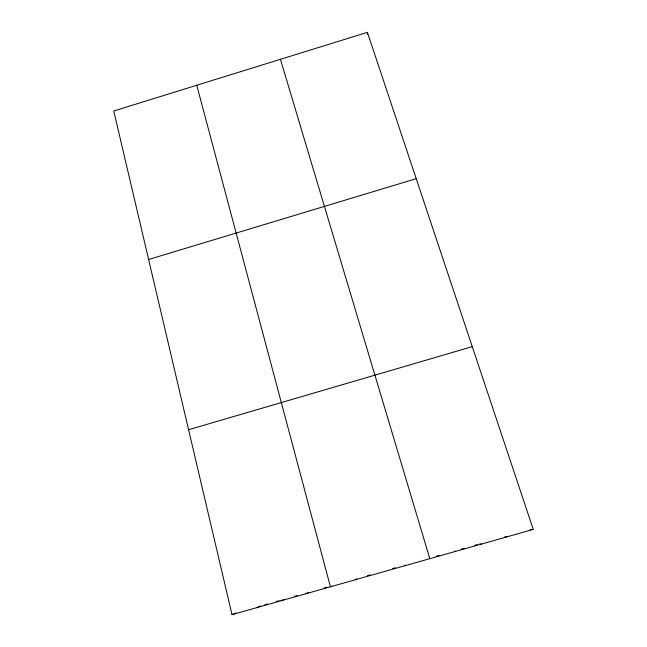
<?xml version="1.0" encoding="UTF-8"?>
<svg xmlns="http://www.w3.org/2000/svg" width="647" height="647" viewBox="0 0 647 647"><rect width="100%" height="100%" fill="white"/><g stroke="black" fill="none" stroke-linecap="round" stroke-linejoin="round"><path stroke-width="0.97" d="M404.868 565.737L405.184 565.009M355.179 579.793L356.837 578.693M331.976 585.939L330.423 586.805L196.745 85.258M305.724 593.792L308.732 592.304M281.089 600.764L283.847 599.51M256.519 607.711L260.854 605.859M232.006 614.65L533.249 529.408L367.399 32.35L113.751 110.993L232.006 614.65L236.171 612.952M148.616 259.496L416.223 178.677M188.584 429.729L472.27 346.646M264.68 604.775L267.551 603.958M276.156 601.524L279.027 600.715M294.353 596.38L297.224 595.563M324.107 587.953L326.994 587.136M367.464 575.684L370.359 574.868M392.6 568.576L395.503 567.751M436.183 556.242L439.07 555.417M461.254 549.141L464.15 548.324M474.777 545.316L477.672 544.499M530.03 529.683L533.249 529.408M504.789 536.824L507.288 536.751M479.605 543.949L481.4 544.078M454.493 551.058L455.569 551.39M429.438 558.151L429.81 558.676L280.434 59.314M367.399 32.35L367.593 34.331"/></g></svg>
